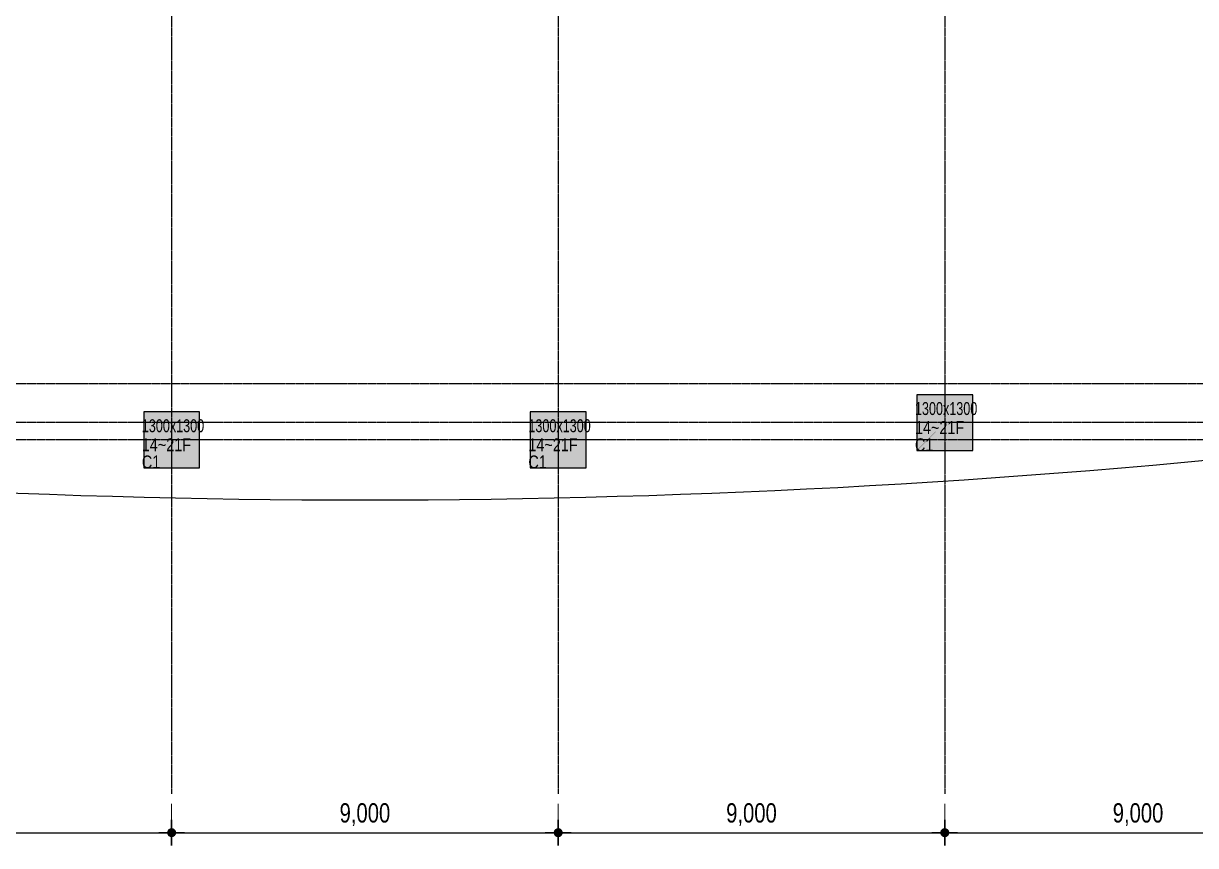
# Model space of a CAD drawing. Header units: millimetres. Extents: x -179076 to 173472, y -18667 to 271134.
# Drawn here: x -135237 to -107948, y 174567 to 193713 of the extents above; entities that cross this region are included whole.
import ezdxf

# ---------------------------------------------------------------- set-up
doc = ezdxf.new("R2010")
doc.units = ezdxf.units.MM
doc.linetypes.add('X-GRID_5~ROOF$0$CENTER2', pattern=[1.125, 0.75, -0.125, 0.125, -0.125])
doc.layers.get('0').update_dxf_attribs({"lineweight": 20})
doc.layers.get('Defpoints').update_dxf_attribs({"color": 151, "lineweight": 9})
for name, color, linetype in [('A-DIM1', 7, 'Continuous'), ('X-COL-21F$0$A-254', 254, 'Continuous'), ('X-COL-21F$0$A-COL', 2, 'Continuous'), ('X-EXT_21F$0$A-WIN', 6, 'Continuous'), ('X-GRID_5~ROOF$0$A-CEN1', 1, 'X-GRID_5~ROOF$0$CENTER2')]:
    doc.layers.add(name, color=color, linetype=linetype)
doc.styles.add('Hrtext', font='', dxfattribs={"width": 0.8})
doc.styles.add('X-COL-21F$0$Hrtext', font='arial.ttf', dxfattribs={"width": 0.8})
doc.styles.get('Hrtext').set_extended_font_data('Dotum')
doc.dimstyles.new('HEERIM(Ext)', dxfattribs={"dimtxt": 3, "dimasz": 1, "dimexe": 2, "dimexo": 1.5, "dimgap": 1, "dimtad": 1, "dimdec": 0, "dimzin": 0, "dimdsep": 46, "dimlunit": 6, "dimtxsty": 'Hrtext', "dimblk": 'dotdim1', "dimcen": 1, "dimdle": 2, "dimclrd": 256, "dimclre": 256, "dimclrt": 3, "dimadec": 0, "dimazin": 0, "dimtfac": 1, "dimtdec": 0, "dimtix": 1, "dimtmove": 2, "dimatfit": 3, "dimldrblk": 'dotdim1', "dimfxl": 2, "dimtolj": 1, "dimtzin": 0, "dimlwd": -1, "dimarcsym": 0})

# ---------------------------------------------------------------- blocks, each defined once
blk = doc.blocks.new('X-COL-21F$0$1300X1300_14~21F_C1')
at = {"layer": 'X-COL-21F$0$A-254'}
h = blk.add_hatch(color=256, dxfattribs=at)
h.dxf.hatch_style = 1
h.paths.add_polyline_path([(-650, -650), (650, -650), (650, 650), (-650, 650)])
at = {"layer": 'Defpoints', "const_width": 0.747}
blk.add_lwpolyline([(650, 650), (-650, -650)], dxfattribs=at)
at = {"layer": 'X-COL-21F$0$A-COL'}
blk.add_lwpolyline([(-650, -650), (650, -650), (650, 650), (-650, 650)], close=True, dxfattribs=at)
at = {"layer": 'Defpoints', "style": 'X-COL-21F$0$Hrtext'}
for s, width, p in [('1300x1300', 0.7, (-694, 177)), ('14~21F', 0.8, (-694, -266))]:
    blk.add_text(s, height=300, dxfattribs=dict(at, width=width)).set_placement(p)
at = {"layer": 'Defpoints', "color": 6, "style": 'X-COL-21F$0$Hrtext', "width": 0.8}
blk.add_text('C1', height=300, dxfattribs=at).set_placement((-694, -666))
blk = doc.blocks.new('dotdim1')
at = {"layer": 'A-DIM1'}
for p, q in [((0, 2), (0, -2)), ((-2, 0), (2, 0))]:
    blk.add_line(p, q, dxfattribs=at)
at = {"layer": 'A-DIM1', "const_width": 0.7}
blk.add_lwpolyline([(0.35, 0, 1), (-0.35, 0, 1)], format="xyb", close=True, dxfattribs=at)
blk = doc.blocks.new('*D301')
at = {"layer": 'A-DIM1', "lineweight": -2, "transparency": 16777216}
for p, q in [((10700, -47575), (10700, -48550)), ((19700, -47575), (19700, -48550))]:
    blk.add_line(p, q, dxfattribs=at)
at = {"layer": 'A-DIM1', "transparency": 16777216}
blk.add_line((10850, -48250), (19550, -48250), dxfattribs=at)
at = {"layer": 'Defpoints', "color": 0, "transparency": 16777216}
for p in [(10700, -47350), (19700, -47350), (19700, -48250)]:
    blk.add_point(p, dxfattribs=at)
at = {"layer": 'A-DIM1', "transparency": 16777216, "xscale": 150, "yscale": 150, "zscale": 150, "rotation": 180}
blk.add_blockref('dotdim1', (10700, -48250), dxfattribs=at)
at = {"layer": 'A-DIM1', "transparency": 16777216, "xscale": 150, "yscale": 150, "zscale": 150}
blk.add_blockref('dotdim1', (19700, -48250), dxfattribs=at)
at = {"layer": 'A-DIM1', "color": 3, "transparency": 16777216, "insert": (15200, -47831), "char_height": 450, "attachment_point": 5, "style": 'Hrtext'}
blk.add_mtext('\\A1;9,000', dxfattribs=at)
blk = doc.blocks.new('*D302')
at = {"layer": 'A-DIM1', "lineweight": -2, "transparency": 16777216}
for p, q in [((19700, -47575), (19700, -48550)), ((28700, -47575), (28700, -48550))]:
    blk.add_line(p, q, dxfattribs=at)
at = {"layer": 'A-DIM1', "transparency": 16777216}
blk.add_line((19850, -48250), (28550, -48250), dxfattribs=at)
at = {"layer": 'Defpoints', "color": 0, "transparency": 16777216}
for p in [(19700, -47350), (28700, -47350), (28700, -48250)]:
    blk.add_point(p, dxfattribs=at)
at = {"layer": 'A-DIM1', "transparency": 16777216, "xscale": 150, "yscale": 150, "zscale": 150, "rotation": 180}
blk.add_blockref('dotdim1', (19700, -48250), dxfattribs=at)
at = {"layer": 'A-DIM1', "transparency": 16777216, "xscale": 150, "yscale": 150, "zscale": 150}
blk.add_blockref('dotdim1', (28700, -48250), dxfattribs=at)
at = {"layer": 'A-DIM1', "color": 3, "transparency": 16777216, "insert": (24200, -47831), "char_height": 450, "attachment_point": 5, "style": 'Hrtext'}
blk.add_mtext('\\A1;9,000', dxfattribs=at)
blk = doc.blocks.new('*D303')
at = {"layer": 'A-DIM1', "lineweight": -2, "transparency": 16777216}
for p, q in [((28700, -47575), (28700, -48550)), ((37700, -47575), (37700, -48550))]:
    blk.add_line(p, q, dxfattribs=at)
at = {"layer": 'A-DIM1', "transparency": 16777216}
blk.add_line((28850, -48250), (37550, -48250), dxfattribs=at)
at = {"layer": 'Defpoints', "color": 0, "transparency": 16777216}
for p in [(28700, -47350), (37700, -47350), (37700, -48250)]:
    blk.add_point(p, dxfattribs=at)
at = {"layer": 'A-DIM1', "transparency": 16777216, "xscale": 150, "yscale": 150, "zscale": 150, "rotation": 180}
blk.add_blockref('dotdim1', (28700, -48250), dxfattribs=at)
at = {"layer": 'A-DIM1', "transparency": 16777216, "xscale": 150, "yscale": 150, "zscale": 150}
blk.add_blockref('dotdim1', (37700, -48250), dxfattribs=at)
at = {"layer": 'A-DIM1', "color": 3, "transparency": 16777216, "insert": (33200, -47831), "char_height": 450, "attachment_point": 5, "style": 'Hrtext'}
blk.add_mtext('\\A1;9,000', dxfattribs=at)
blk = doc.blocks.new('*D304')
at = {"layer": 'A-DIM1', "lineweight": -2, "transparency": 16777216}
for p, q in [((37700, -47575), (37700, -48550)), ((46700, -47575), (46700, -48550))]:
    blk.add_line(p, q, dxfattribs=at)
at = {"layer": 'A-DIM1', "transparency": 16777216}
blk.add_line((37850, -48250), (46550, -48250), dxfattribs=at)
at = {"layer": 'Defpoints', "color": 0, "transparency": 16777216}
for p in [(37700, -47350), (46700, -47350), (46700, -48250)]:
    blk.add_point(p, dxfattribs=at)
at = {"layer": 'A-DIM1', "transparency": 16777216, "xscale": 150, "yscale": 150, "zscale": 150, "rotation": 180}
blk.add_blockref('dotdim1', (37700, -48250), dxfattribs=at)
at = {"layer": 'A-DIM1', "transparency": 16777216, "xscale": 150, "yscale": 150, "zscale": 150}
blk.add_blockref('dotdim1', (46700, -48250), dxfattribs=at)
at = {"layer": 'A-DIM1', "color": 3, "transparency": 16777216, "insert": (42200, -47831), "char_height": 450, "attachment_point": 5, "style": 'Hrtext'}
blk.add_mtext('\\A1;9,000', dxfattribs=at)
blk = doc.blocks.new('Grid_Office')
at = {"layer": 'A-DIM1'}
for base, p1, p2, picture, middle in [((19700, -48250), (10700, -47350), (19700, -47350), '*D301', (15200, -47831.3)), ((28700, -48250), (19700, -47350), (28700, -47350), '*D302', (24200, -47831.3)), ((37700, -48250), (28700, -47350), (37700, -47350), '*D303', (33200, -47831.3)), ((46700, -48250), (37700, -47350), (46700, -47350), '*D304', (42200, -47831.3))]:
    dim = blk.add_linear_dim(base=base, p1=p1, p2=p2, dimstyle='HEERIM(Ext)', override={"dimscale": 150}, dxfattribs=at)
    dim.commit()
    dim.dimension.update_dxf_attribs({"geometry": picture, "text_midpoint": middle})

msp = doc.modelspace()

# ---------------------------------------------------------------- linework, layer by layer
at = {"layer": 'X-EXT_21F$0$A-WIN'}
msp.add_lwpolyline([(-97787.3, 203717.5, 0.0316438), (-98721.1, 218457.1, 0.3456251), (-103819.7, 223488.1, 0.056648), (-150755, 223488.1, 0.3456251), (-155853.6, 218457.1, 0.0316438), (-156787.3, 203717.5, 0.0316438), (-155853.6, 188977.8, 0.3456251), (-150755, 183946.8, 0.056648), (-103819.7, 183946.8, 0.3456251), (-98721.1, 188977.8, 0.0316438)], format="xyb", close=True, dxfattribs=at)
at = {"layer": 'X-GRID_5~ROOF$0$A-CEN1', "ltscale": 10}
for p, q in [((-131787.3, 231767.5), (-131787.3, 175767.5)), ((-122787.3, 231767.5), (-122787.3, 175767.5)), ((-113787.3, 231767.5), (-113787.3, 175767.5))]:
    msp.add_line(p, q, dxfattribs=at)
for points in [[(-93987.3, 185317.5), (-163987.3, 185317.5)], [(-93987.3, 184417.5), (-163987.3, 184417.5)], [(-93987.3, 184017.5), (-163987.3, 184017.5)]]:
    msp.add_lwpolyline(points, dxfattribs=at)

# ---------------------------------------------------------------- block references
msp.add_blockref('Grid_Office', (-151487.3, 223117.5))
at = {"layer": 'X-COL-21F$0$A-COL'}
for p in [(-113787.3, 184417.5), (-131787.3, 184017.5), (-122787.3, 184017.5)]:
    msp.add_blockref('X-COL-21F$0$1300X1300_14~21F_C1', p, dxfattribs=at)

doc.saveas('drawing.dxf')
